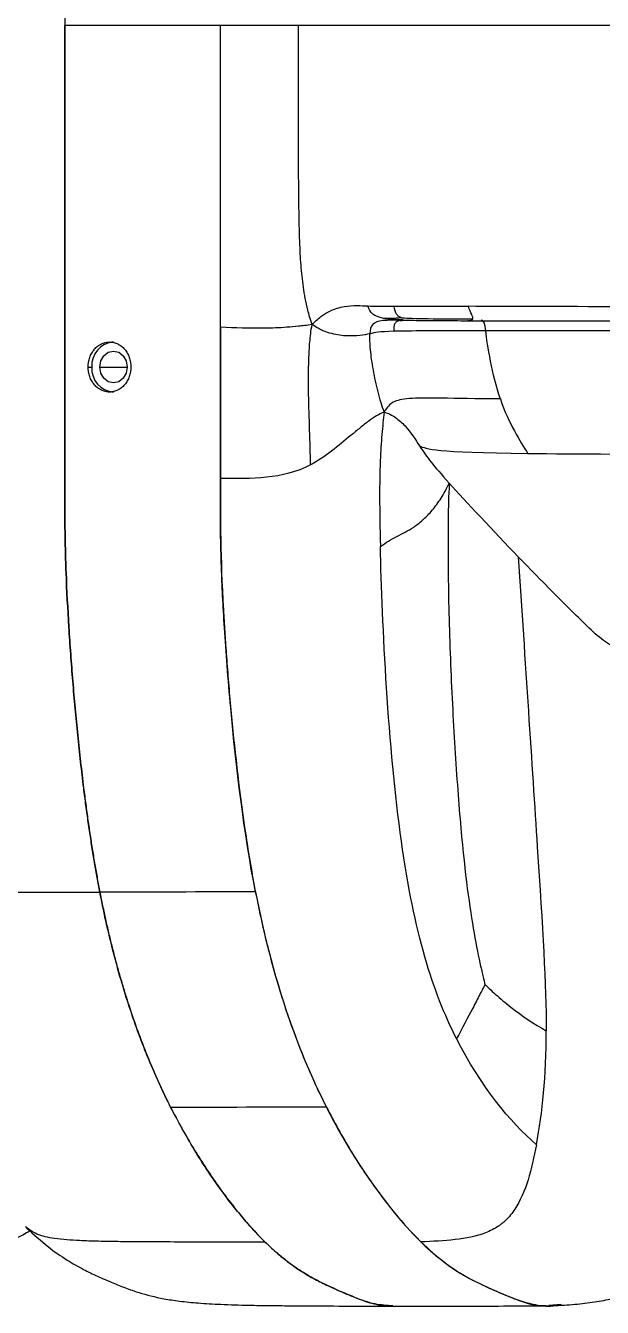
# Model space of a CAD drawing. Header units: millimetres. Extents: x 0 to 1189, y 0 to 841.
# Drawn here: x 651 to 682.7, y 245.1 to 315.5 of the extents above; entities that cross this region are included whole.
import ezdxf

# ---------------------------------------------------------------- set-up
doc = ezdxf.new("R2010")
doc.units = ezdxf.units.MM

msp = doc.modelspace()

# ---------------------------------------------------------------- linework, layer by layer
at = {"color": 7, "linetype": 'Continuous', "lineweight": 25}
for p, q in [((661.948, 315.527), (661.688, 315.527)), ((665.985, 315.527), (661.688, 315.527)), ((661.948, 315.527), (661.778, 315.527)), ((666.244, 315.527), (666.072, 315.527)), ((691.092, 315.527), (666.244, 315.527)), ((671.408, 299.37), (671.186, 299.367)), ((671.314, 299.372), (671.733, 299.365)), ((675.074, 299.323), (675.218, 299.323)), ((672.692, 292.366), (672.651, 292.426)), ((679.743, 245.254), (680.425, 245.308))]:
    msp.add_line(p, q, dxfattribs=at)
at = {"color": 8, "linetype": 'Continuous', "lineweight": 25}
for p, q in [((654.42, 296.777), (654.623, 296.777)), ((655.056, 296.777), (656.571, 296.777))]:
    msp.add_line(p, q, dxfattribs=at)
at = {"color": 7, "linetype": 'Continuous', "lineweight": 25, "flags": 128}
for points in [[(661.688, 298.961), (661.688, 300.45), (661.688, 301.722), (661.688, 302.911), (661.688, 304.149), (661.688, 304.969), (661.688, 307.5), (661.688, 310.385), (661.688, 311.144), (661.688, 312.376), (661.688, 313.944), (661.688, 315.527)], [(655.056, 296.777), (655.113, 297.112), (655.278, 297.396), (655.523, 297.585), (655.813, 297.652), (656.103, 297.585), (656.349, 297.396), (656.513, 297.112), (656.571, 296.777)], [(656.571, 296.777), (656.513, 296.442), (656.349, 296.158), (656.103, 295.969), (655.813, 295.902), (655.523, 295.969), (655.278, 296.158), (655.113, 296.442), (655.056, 296.777)]]:
    msp.add_lwpolyline(points, dxfattribs=at)
at = {"color": 7, "linetype": 'Continuous', "lineweight": 25}
for centre, start, end in [((655.913, 296.863), 94.40195, 183.81126), ((655.913, 296.691), 176.18874, 265.59805)]:
    msp.add_arc(centre, 1.293, start, end, dxfattribs=at)
for points, knots in [([(655.064, 363.118), (655.039, 362.987), (654.988, 362.722), (654.914, 362.32), (654.841, 361.91), (654.769, 361.492), (654.698, 361.067), (654.629, 360.635), (654.56, 360.194), (654.493, 359.747), (654.427, 359.291), (654.362, 358.828), (654.298, 358.357), (654.235, 357.879), (654.135, 357.084), (654.001, 355.956), (653.846, 354.499), (653.703, 353.018), (653.575, 351.534), (653.46, 350.044), (653.326, 348.065), (653.219, 346.073), (653.159, 344.074), (653.139, 342.575), (653.136, 341.406), (653.135, 340.406), (653.135, 337.486), (653.135, 329.14), (653.134, 315.527), (653.135, 301.915), (653.135, 293.569), (653.135, 290.648), (653.136, 289.648), (653.139, 288.48), (653.159, 286.98), (653.219, 284.981), (653.326, 282.989), (653.46, 281.01), (653.575, 279.52), (653.703, 278.037), (653.846, 276.556), (654.001, 275.099), (654.151, 273.833), (654.287, 272.769), (654.406, 271.899), (654.529, 271.055), (654.656, 270.238), (654.788, 269.446), (654.922, 268.68), (655.017, 268.182), (655.064, 267.936)], [0, 0, 0, 0, 0.004415, 0.008894, 0.013438, 0.018049, 0.022725, 0.027469, 0.03228, 0.037158, 0.042105, 0.047121, 0.052206, 0.05736, 0.062585, 0.07786, 0.093606, 0.109147, 0.124979, 0.140623, 0.156222, 0.187366, 0.203115, 0.218716, 0.234167, 0.23957, 0.24993, 0.325297, 0.5, 0.674701, 0.750071, 0.760428, 0.765834, 0.781285, 0.796885, 0.812635, 0.843778, 0.859374, 0.875021, 0.89085, 0.906395, 0.922138, 0.937416, 0.947062, 0.956468, 0.965637, 0.974572, 0.983275, 0.99175, 1, 1, 1, 1]), ([(655.064, 267.936), (655.039, 268.067), (654.988, 268.332), (654.914, 268.734), (654.841, 269.144), (654.769, 269.562), (654.698, 269.987), (654.629, 270.419), (654.56, 270.86), (654.493, 271.307), (654.427, 271.763), (654.362, 272.226), (654.298, 272.697), (654.235, 273.175), (654.135, 273.97), (654.001, 275.098), (653.846, 276.556), (653.703, 278.037), (653.575, 279.52), (653.46, 281.01), (653.326, 282.989), (653.219, 284.981), (653.159, 286.98), (653.139, 288.48), (653.136, 289.648), (653.135, 290.648), (653.135, 293.569), (653.135, 301.914), (653.135, 309.928), (653.135, 315.527)], [0, 0, 0, 0, 0.0088292, 0.0177877, 0.0268767, 0.0360973, 0.0454505, 0.0549375, 0.0645592, 0.0743166, 0.0842106, 0.094242, 0.1044119, 0.1147208, 0.1251698, 0.1557205, 0.187211, 0.2182949, 0.2499587, 0.2812464, 0.3124443, 0.3747318, 0.4062302, 0.4374314, 0.468333, 0.4791394, 0.4998589, 0.6505943, 1, 1, 1, 1]), ([(663.619, 267.951), (662.987, 271.196), (662.441, 275.762), (662.119, 279.633), (662.006, 281.099), (661.958, 281.79), (661.836, 283.705), (661.731, 285.859), (661.693, 288.042), (661.688, 289.558), (661.688, 290.231), (661.688, 290.689), (661.688, 290.923), (661.688, 293.06), (661.688, 295.747), (661.688, 297.983), (661.688, 298.614), (661.688, 298.818), (661.688, 299.211), (661.688, 300.154), (661.688, 301.562), (661.688, 302.944), (661.688, 303.84), (661.688, 304.469), (661.688, 304.801), (661.688, 306.545), (661.688, 308.201), (661.688, 310.864), (661.688, 311.781), (661.688, 313.64), (661.688, 314.584), (661.688, 315.527)], [0, 0, 0, 0, 0.125, 0.15625, 0.15625, 0.1875, 0.1875, 0.25, 0.3125, 0.34375, 0.359375, 0.359375, 0.375, 0.375, 0.5, 0.53125, 0.53125, 0.546875, 0.546875, 0.5625, 0.625, 0.6875, 0.71875, 0.71875, 0.75, 0.75, 0.875, 0.875, 0.9375, 0.9375, 1, 1, 1, 1]), ([(666.731, 299.108), (666.624, 299.427), (666.49, 299.91), (666.306, 300.767), (666.167, 301.763), (666.091, 302.784), (666.058, 303.55), (666.045, 303.952), (666.039, 304.157), (666.036, 304.262), (666.035, 304.314), (666.034, 304.341), (666.034, 304.354), (666.033, 304.359), (666.033, 304.363), (666.033, 304.366), (666.009, 305.333), (665.985, 307.545), (665.985, 311.41), (665.985, 314.155), (665.985, 315.527)], [0, 0, 0, 0, 0.03125, 0.0625, 0.125, 0.1875, 0.21875, 0.234375, 0.242188, 0.246094, 0.248047, 0.249023, 0.249512, 0.249756, 0.249756, 0.25, 0.25, 0.5, 0.75, 1, 1, 1, 1]), ([(666.731, 299.108), (666.951, 299.34), (667.279, 299.612), (667.857, 299.945), (668.765, 300.198), (669.425, 300.147), (669.8, 300.13)], [0, 0, 0, 0, 0.125, 0.25, 0.5, 1, 1, 1, 1]), ([(671.64, 299.482), (671.608, 299.494), (671.503, 299.54), (671.323, 299.707), (671.269, 299.924), (671.237, 300.113)], [0, 0, 0, 0, 0.25, 0.5, 1, 1, 1, 1]), ([(699.271, 300.586), (699.209, 300.566), (698.985, 300.496), (698.369, 300.348), (696.88, 300.135), (691.609, 300.044), (679.592, 300.101), (675.323, 300.111)], [0, 0, 0, 0, 0.0625, 0.125, 0.25, 0.5, 1, 1, 1, 1]), ([(707.022, 299.929), (706.893, 299.77), (706.699, 299.55), (706.196, 299.344), (705.612, 299.181), (704.062, 298.945), (698.072, 298.794), (681.819, 298.76), (676.275, 298.759)], [0, 0, 0, 0, 0.0625, 0.125, 0.1875, 0.25, 0.5, 1, 1, 1, 1]), ([(671.549, 299.33), (671.497, 299.334), (671.325, 299.344), (670.99, 299.351), (670.798, 299.337), (670.637, 299.331)], [0, 0, 0, 0, 0.25, 0.5, 1, 1, 1, 1]), ([(671.64, 299.482), (671.591, 299.476), (671.428, 299.458), (671.083, 299.434), (670.855, 299.441), (670.676, 299.451)], [0, 0, 0, 0, 0.25, 0.5, 1, 1, 1, 1]), ([(671.549, 299.33), (671.513, 299.322), (671.401, 299.288), (671.229, 299.146), (671.22, 298.936), (671.231, 298.74)], [0, 0, 0, 0, 0.25, 0.5, 1, 1, 1, 1]), ([(671.549, 299.33), (671.737, 299.339), (671.932, 299.348), (672.127, 299.35), (672.134, 299.35)], [0, 0, 0, 0, 0.963866, 1, 1, 1, 1]), ([(671.64, 299.482), (671.717, 299.476), (672.023, 299.457), (673.066, 299.428), (674.399, 299.424), (675.572, 299.421)], [0, 0, 0, 0, 0.25, 0.5, 1, 1, 1, 1]), ([(671.723, 299.36), (672, 299.352), (672.655, 299.334), (673.786, 299.327), (674.613, 299.324), (675.086, 299.322)], [0, 0, 0, 0, 0.239049, 0.564865, 1, 1, 1, 1]), ([(675.22, 299.323), (675.845, 299.321), (677.223, 299.317), (679.397, 299.314), (681.804, 299.312), (684.33, 299.313), (686.891, 299.315), (689.578, 299.321), (692.296, 299.332), (694.936, 299.348), (697.238, 299.372), (699.16, 299.4), (700.314, 299.443), (700.827, 299.463)], [0, 0, 0, 0, 0.072051, 0.1589717, 0.2546376, 0.3546952, 0.4560913, 0.5561209, 0.6707976, 0.7755358, 0.8660486, 0.9403563, 1, 1, 1, 1]), ([(666.731, 299.108), (666.438, 299.064), (665.981, 299.009), (665.132, 298.935), (663.703, 298.883), (662.494, 298.93), (661.688, 298.961)], [0, 0, 0, 0, 0.125, 0.25, 0.5, 1, 1, 1, 1]), ([(666.648, 291.406), (666.628, 292.632), (666.533, 294.628), (666.533, 296.903), (666.598, 298.143), (666.668, 298.754), (666.731, 299.108)], [0, 0, 0, 0, 0.5, 0.75, 0.875, 1, 1, 1, 1]), ([(669.899, 298.601), (669.588, 298.539), (669.055, 298.448), (668.257, 298.513), (667.821, 298.6), (667.34, 298.745), (666.976, 298.944), (666.731, 299.108)], [0, 0, 0, 0, 0.5, 0.625, 0.75, 0.875, 1, 1, 1, 1]), ([(669.899, 298.601), (669.883, 298.368), (669.904, 297.761), (670.035, 296.822), (670.198, 296.01), (670.34, 295.412), (670.505, 294.817), (670.611, 294.494), (670.686, 294.306)], [0, 0, 0, 0, 0.25, 0.5, 0.625, 0.75, 0.875, 1, 1, 1, 1]), ([(654.42, 296.777), (654.421, 296.8), (654.421, 296.845), (654.426, 296.913), (654.433, 296.98), (654.446, 297.068), (654.469, 297.177), (654.521, 297.346), (654.612, 297.546), (654.759, 297.756), (654.939, 297.928), (655.143, 298.055), (655.364, 298.134), (655.595, 298.161), (655.826, 298.134), (656.048, 298.055), (656.252, 297.928), (656.432, 297.756), (656.579, 297.546), (656.67, 297.346), (656.722, 297.177), (656.75, 297.047), (656.767, 296.913), (656.77, 296.822), (656.771, 296.777)], [0, 0, 0, 0, 0.015735, 0.031433, 0.047133, 0.06287, 0.093988, 0.125129, 0.187314, 0.250087, 0.312862, 0.375049, 0.437235, 0.50001, 0.562784, 0.62497, 0.687157, 0.749931, 0.812705, 0.87489, 0.90601, 0.937149, 0.968568, 1, 1, 1, 1]), ([(656.771, 296.777), (656.77, 296.754), (656.77, 296.709), (656.765, 296.642), (656.758, 296.574), (656.745, 296.486), (656.722, 296.377), (656.67, 296.208), (656.579, 296.008), (656.432, 295.798), (656.252, 295.626), (656.048, 295.499), (655.827, 295.42), (655.595, 295.393), (655.364, 295.42), (655.143, 295.499), (654.939, 295.626), (654.759, 295.798), (654.612, 296.008), (654.521, 296.208), (654.469, 296.377), (654.441, 296.508), (654.424, 296.641), (654.422, 296.732), (654.42, 296.777)], [0, 0, 0, 0, 0.015737, 0.031437, 0.047136, 0.06287, 0.093988, 0.125129, 0.187314, 0.250088, 0.312862, 0.375049, 0.437235, 0.50001, 0.562784, 0.62497, 0.687157, 0.749932, 0.812706, 0.87489, 0.90604, 0.937149, 0.968575, 1, 1, 1, 1]), ([(677.081, 295.021), (675.715, 295.034), (673.63, 295.073), (672.218, 295.073), (671.532, 294.98), (671.183, 294.856), (670.922, 294.647), (670.785, 294.463), (670.686, 294.306)], [0, 0, 0, 0, 0.25, 0.5, 0.625, 0.75, 0.875, 1, 1, 1, 1]), ([(670.686, 294.306), (670.533, 294.242), (670.292, 294.118), (669.846, 293.815), (669.38, 293.449), (668.706, 292.889), (667.816, 292.142), (667.04, 291.613), (666.648, 291.406)], [0, 0, 0, 0, 0.125, 0.25, 0.375, 0.5, 0.75, 1, 1, 1, 1]), ([(670.686, 294.306), (670.666, 294.083), (670.631, 293.724), (670.569, 293.074), (670.516, 292.383), (670.459, 291.329), (670.433, 289.743), (670.458, 287.965), (670.484, 286.911)], [0, 0, 0, 0, 0.125, 0.25, 0.375, 0.5, 0.75, 1, 1, 1, 1]), ([(670.686, 294.306), (670.798, 294.271), (671.016, 294.189), (671.418, 293.956), (672.032, 293.397), (672.419, 292.782), (672.638, 292.447)], [0, 0, 0, 0, 0.125, 0.25, 0.5, 1, 1, 1, 1]), ([(672.651, 292.426), (672.646, 292.433), (672.623, 292.467), (672.601, 292.502), (672.584, 292.53)], [0, 0, 0, 0, 0.217107, 1, 1, 1, 1]), ([(678.591, 292.031), (683.773, 291.964), (698.737, 292.026), (704.746, 292.126), (706.035, 292.332), (706.449, 292.48), (706.57, 292.552), (706.602, 292.572)], [0, 0, 0, 0, 0.5, 0.75, 0.875, 0.9375, 1, 1, 1, 1]), ([(661.688, 290.649), (661.688, 288.293), (661.688, 286.187), (661.905, 282.616), (661.936, 282.143), (661.94, 282.084), (661.941, 282.074), (661.941, 282.073), (661.941, 282.07), (661.941, 282.062), (661.943, 282.04), (661.948, 281.968), (661.959, 281.796), (662, 281.205), (662.108, 279.726), (662.412, 276.201), (662.807, 272.846), (663.312, 269.596), (663.499, 268.532), (663.913, 266.49), (664.592, 263.55), (665.719, 260.093), (666.711, 257.802), (667.402, 256.336), (667.764, 255.634), (669.63, 252.281), (671.297, 250.116), (672.715, 248.726)], [0, 0, 0, 0, 0.125, 0.140625, 0.142578, 0.142822, 0.142822, 0.142944, 0.142944, 0.143066, 0.143555, 0.144531, 0.148438, 0.15625, 0.1875, 0.25, 0.375, 0.375, 0.4375, 0.4375, 0.5, 0.625, 0.6875, 0.6875, 0.75, 0.75, 1, 1, 1, 1]), ([(670.484, 286.911), (670.78, 287.145), (671.393, 287.483), (672.154, 287.847), (672.799, 288.344), (673.273, 288.812), (673.778, 289.479), (674.059, 289.958), (674.27, 290.399)], [0, 0, 0, 0, 0.25, 0.5, 0.625, 0.75, 0.875, 1, 1, 1, 1]), ([(674.27, 290.399), (674.237, 289.654), (674.207, 288.538), (674.198, 286.25), (674.233, 283.896), (674.328, 280.537), (674.531, 276.399), (674.969, 270.22), (675.466, 266.484), (675.901, 264.271), (676.122, 263.312), (676.209, 262.963), (676.233, 262.868)], [0, 0, 0, 0, 0.0625, 0.125, 0.1875, 0.25, 0.375, 0.5, 0.75, 0.875, 0.9375, 1, 1, 1, 1]), ([(674.673, 259.891), (673.355, 262.486), (671.837, 267.278), (670.741, 279.264), (670.535, 284.803), (670.484, 286.911)], [0, 0, 0, 0, 0.5, 0.75, 1, 1, 1, 1]), ([(684.059, 281.205), (683.848, 281.246), (683.32, 281.348), (682.505, 281.915), (681.581, 282.801), (680.546, 283.832), (679.356, 285.024), (678.512, 285.894), (678.064, 286.356)], [0, 0, 0, 0, 0.096233, 0.240635, 0.390838, 0.565677, 0.769188, 1, 1, 1, 1]), ([(655.064, 267.936), (655.089, 267.809), (655.139, 267.557), (655.216, 267.18), (655.295, 266.806), (655.376, 266.435), (655.459, 266.067), (655.544, 265.701), (655.631, 265.338), (655.72, 264.978), (655.811, 264.621), (655.904, 264.266), (655.999, 263.914), (656.096, 263.565), (656.195, 263.219), (656.296, 262.875), (656.399, 262.534), (656.504, 262.196), (656.726, 261.499), (657.081, 260.461), (657.593, 259.116), (658.142, 257.816), (658.721, 256.576), (659.329, 255.392), (659.959, 254.271), (660.615, 253.198), (661.288, 252.183), (661.979, 251.223), (662.548, 250.497), (662.984, 249.976), (663.279, 249.636), (663.573, 249.312), (663.865, 249.004), (664.06, 248.81), (664.156, 248.714)], [0, 0, 0, 0, 0.0148817, 0.0297293, 0.0445449, 0.0593306, 0.0740886, 0.0888209, 0.1035298, 0.1182174, 0.132886, 0.1475377, 0.1621746, 0.1767991, 0.1914132, 0.2060193, 0.2206196, 0.2352162, 0.2498114, 0.3115611, 0.3736885, 0.4363571, 0.4997263, 0.5614418, 0.6247345, 0.6869855, 0.750009, 0.8126266, 0.8748251, 0.9006991, 0.9261457, 0.9511726, 0.9757879, 1, 1, 1, 1]), ([(658.952, 256.131), (658.532, 256.958), (658.132, 257.828), (657.378, 259.652), (657.025, 260.605), (656.37, 262.588), (656.07, 263.614), (655.525, 265.734), (655.281, 266.822), (655.064, 267.936)], [0, 0, 0, 0, 0.25, 0.25, 0.5, 0.5, 0.75, 0.75, 1, 1, 1, 1]), ([(676.233, 262.868), (676.209, 262.821), (676.122, 262.648), (675.898, 262.209), (675.439, 261.318), (674.991, 260.47), (674.673, 259.891)], [0, 0, 0, 0, 0.125, 0.25, 0.5, 1, 1, 1, 1]), ([(676.233, 262.868), (676.281, 262.821), (676.459, 262.649), (676.929, 262.217), (677.933, 261.372), (678.942, 260.685), (679.603, 260.32)], [0, 0, 0, 0, 0.125, 0.25, 0.5, 1, 1, 1, 1]), ([(671.17, 245.217), (670.844, 245.235), (670.14, 245.276), (669.057, 245.675), (668.027, 246.124), (667.085, 246.557), (666.257, 247.02), (665.441, 247.581), (664.376, 248.459), (663.094, 249.791), (661.629, 251.662), (660.231, 253.747), (659.379, 255.336), (658.952, 256.131)], [0, 0, 0, 0, 0.0719708, 0.155194, 0.2420805, 0.3044148, 0.3680463, 0.4311479, 0.4940728, 0.6207303, 0.7471231, 0.8735582, 1, 1, 1, 1]), ([(667.51, 256.144), (667.949, 255.328), (668.815, 253.716), (670.204, 251.655), (671.571, 249.91), (672.869, 248.532), (674.066, 247.525), (675.325, 246.713), (676.648, 246.102), (678.046, 245.526), (679.012, 245.187), (679.519, 245.235), (679.576, 245.241)], [0, 0, 0, 0, 0.1314885, 0.2596965, 0.3805306, 0.4896669, 0.5848144, 0.6685337, 0.7836715, 0.8867041, 0.9872231, 1, 1, 1, 1]), ([(679.061, 254.064), (678.81, 252.717), (678.405, 251.131), (677.525, 250.044), (677.271, 249.816), (677.205, 249.761), (677.188, 249.748), (677.184, 249.745), (677.183, 249.744), (677.181, 249.742), (677.177, 249.738), (677.161, 249.726), (677.094, 249.673), (676.816, 249.475), (675.574, 248.853), (673.985, 248.783), (672.715, 248.726)], [0, 0, 0, 0, 0.5, 0.625, 0.65625, 0.664062, 0.666016, 0.666504, 0.666504, 0.666992, 0.666992, 0.667969, 0.671875, 0.6875, 0.75, 1, 1, 1, 1]), ([(629.142, 244.601), (629.661, 244.601), (630.643, 244.6), (631.984, 244.603), (633.077, 244.61), (633.867, 244.619), (634.645, 244.634), (635.581, 244.664), (636.597, 244.721), (637.595, 244.808), (638.57, 244.923), (639.804, 245.11), (641.413, 245.433), (643.417, 245.967), (645.498, 246.67), (647.533, 247.491), (649.358, 248.349), (650.575, 248.968), (651.156, 249.303), (651.216, 249.338)], [0, 0, 0, 0, 0.1013735, 0.1917336, 0.259087, 0.304041, 0.338305, 0.3742078, 0.4119794, 0.4460827, 0.4781725, 0.5147897, 0.5820529, 0.6642469, 0.7557656, 0.8403306, 0.9210718, 0.9918577, 1, 1, 1, 1]), ([(651.025, 249.504), (651.422, 249.142), (652.142, 248.486), (653.201, 247.753), (654.108, 247.234), (654.946, 246.829), (655.721, 246.5), (656.438, 246.207), (657.326, 245.891), (658.361, 245.632), (659.487, 245.462), (660.544, 245.358), (661.819, 245.287), (662.951, 245.254), (663.943, 245.237), (664.75, 245.228), (665.723, 245.218), (667.172, 245.209), (668.996, 245.202), (670.461, 245.201), (671.158, 245.2)], [0, 0, 0, 0, 0.093024, 0.168495, 0.230372, 0.281457, 0.336023, 0.378386, 0.416879, 0.475926, 0.509856, 0.549713, 0.598407, 0.659363, 0.683712, 0.721721, 0.76328, 0.808365, 0.908882, 1, 1, 1, 1]), ([(664.156, 248.714), (664.386, 248.497), (664.842, 248.066), (665.542, 247.511), (666.251, 247.029), (666.973, 246.617), (667.767, 246.239), (668.63, 245.859), (669.555, 245.486), (670.378, 245.241), (670.894, 245.229), (671.097, 245.224)], [0, 0, 0, 0, 0.105188, 0.209255, 0.312986, 0.416476, 0.521822, 0.65357, 0.784605, 0.915411, 1, 1, 1, 1]), ([(672.715, 248.726), (673.141, 248.335), (673.937, 247.604), (675.115, 246.842), (676.18, 246.312), (677.16, 245.887), (678.087, 245.5), (679.013, 245.261), (679.648, 245.168), (679.973, 245.218), (679.983, 245.219)], [0, 0, 0, 0, 0.18603, 0.347913, 0.491982, 0.623504, 0.747492, 0.869562, 0.996173, 1, 1, 1, 1]), ([(679.983, 245.216), (680.383, 245.241), (681.162, 245.288), (682.263, 245.419), (683.254, 245.601), (684.233, 245.849), (685.146, 246.15), (685.972, 246.47), (686.776, 246.808), (687.33, 247.04), (687.615, 247.177), (687.657, 247.198)], [0, 0, 0, 0, 0.118893, 0.231392, 0.339908, 0.447084, 0.590913, 0.733079, 0.863345, 0.979597, 1, 1, 1, 1]), ([(671.17, 245.2), (672.557, 245.201), (675.415, 245.202), (678.273, 245.208), (679.744, 245.211)], [0, 0, 0, 0, 0.485439, 1, 1, 1, 1])]:
    msp.add_open_spline(points, degree=3, knots=knots, dxfattribs=at)
for points in [[(661.688, 315.527), (658.75, 315.527), (655.813, 315.527), (653.135, 315.527)], [(699.011, 315.527), (697.018, 315.527), (694.014, 315.527), (671.466, 315.527), (669.753, 315.527), (667.329, 315.527), (665.985, 315.527)], [(699.011, 315.527), (697.018, 315.527), (694.014, 315.527), (671.466, 315.527), (669.753, 315.527), (667.329, 315.527), (665.985, 315.527)], [(669.8, 300.13), (670.174, 300.113), (670.483, 300.112), (671.237, 300.113)], [(670.676, 299.451), (670.111, 299.556), (669.93, 299.754), (669.8, 300.13)], [(671.237, 300.113), (671.991, 300.113), (673.189, 300.116), (675.323, 300.111)], [(675.572, 299.421), (675.605, 299.525), (675.443, 299.73), (675.323, 300.111)], [(670.637, 299.331), (670.072, 299.256), (669.932, 299.068), (669.899, 298.601)], [(676.275, 298.759), (676.228, 299.14), (676.223, 299.297), (676.031, 299.354)], [(661.688, 298.961), (661.688, 296.663), (661.688, 293.34), (661.688, 290.649)], [(671.231, 298.74), (670.408, 298.716), (670.211, 298.664), (669.899, 298.601)], [(676.275, 298.759), (673.503, 298.759), (672.054, 298.764), (671.231, 298.74)], [(677.081, 295.021), (676.855, 295.686), (676.502, 297.173), (676.323, 298.379), (676.275, 298.759)], [(677.081, 295.021), (677.307, 294.355), (677.859, 293.18), (678.385, 292.353), (678.591, 292.031)], [(672.638, 292.447), (673.024, 292.272), (673.41, 292.098), (678.591, 292.031)], [(672.638, 292.447), (673.077, 291.776), (673.359, 291.405), (674.27, 290.399)], [(666.648, 291.406), (665.863, 290.993), (664.257, 290.629), (662.545, 290.642), (661.688, 290.649)], [(678.064, 286.356), (676.719, 287.751), (675.181, 289.392), (674.27, 290.399)], [(678.064, 286.356), (678.443, 280.607), (679.202, 269.108), (679.605, 262.85), (679.603, 260.32)], [(663.619, 267.951), (660.681, 267.945), (657.743, 267.939), (655.064, 267.936)], [(663.619, 267.951), (664.538, 263.231), (665.871, 259.373), (667.51, 256.144)], [(679.061, 254.064), (677.615, 255.302), (675.991, 257.297), (674.673, 259.891)], [(679.061, 254.064), (679.396, 255.858), (679.601, 257.79), (679.603, 260.32)], [(658.952, 256.131), (661.632, 256.133), (664.571, 256.138), (667.51, 256.144)]]:
    msp.add_open_spline(points, degree=3, dxfattribs=at)
at = {"color": 8, "linetype": 'Continuous', "lineweight": 25}
for points, knots in [([(671.186, 299.367), (671.15, 299.366), (670.962, 299.364), (670.783, 299.346), (670.637, 299.331)], [0, 0, 0, 0, 0.1903512, 1, 1, 1, 1]), ([(671.727, 299.36), (671.718, 299.36), (671.509, 299.366), (671.143, 299.384), (670.819, 299.43), (670.676, 299.451)], [0, 0, 0, 0, 0.02432, 0.5692179, 1, 1, 1, 1]), ([(675.218, 299.323), (675.339, 299.326), (675.421, 299.334), (675.533, 299.365), (675.562, 299.388), (675.572, 299.421)], [0, 0, 0, 0, 0.5, 0.5, 1, 1, 1, 1]), ([(641.962, 268.46), (642, 268.383), (642.08, 268.22), (642.674, 268.07), (643.633, 267.988), (644.526, 267.964), (645.197, 267.952), (645.521, 267.948), (645.864, 267.945), (646.227, 267.942), (646.609, 267.94), (647.01, 267.938), (647.463, 267.937), (648.477, 267.934), (650.147, 267.933), (652.515, 267.933), (654.188, 267.935), (655.064, 267.936)], [0, 0, 0, 0, 0.051419, 0.109056, 0.183016, 0.282655, 0.304694, 0.327919, 0.352369, 0.378087, 0.405111, 0.433481, 0.463238, 0.501037, 0.647847, 0.815578, 1, 1, 1, 1]), ([(664.156, 248.714), (663.48, 248.714), (662.172, 248.714), (660.285, 248.716), (658.555, 248.722), (657.213, 248.73), (656.042, 248.74), (655.043, 248.754), (653.822, 248.791), (652.682, 248.884), (651.634, 249.07), (651.18, 249.404), (650.984, 249.548)], [0, 0, 0, 0, 0.150325, 0.290968, 0.419937, 0.535239, 0.589986, 0.68075, 0.7582, 0.86334, 0.941086, 1, 1, 1, 1])]:
    msp.add_open_spline(points, degree=3, knots=knots, dxfattribs=at)

doc.saveas('drawing.dxf')
